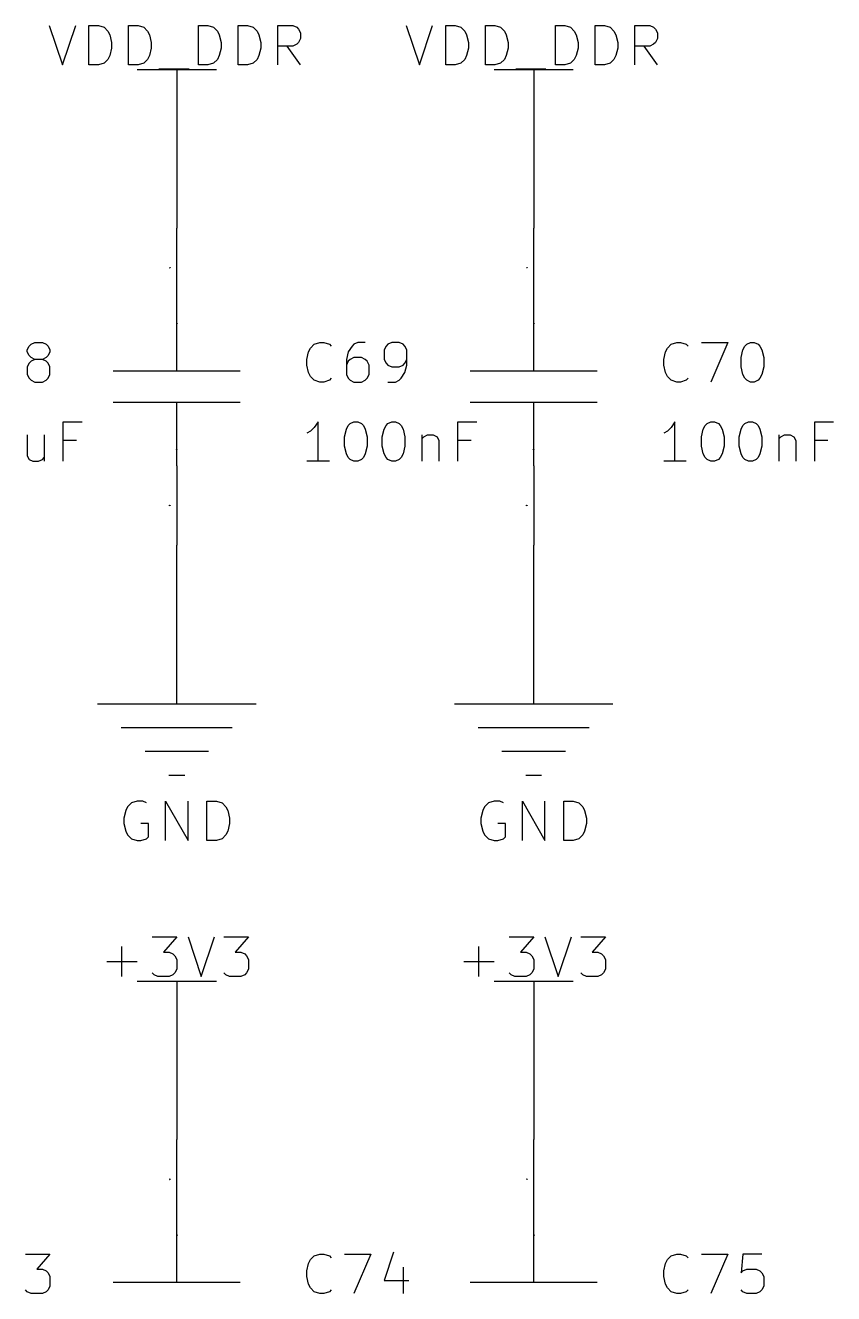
# Model space of a CAD drawing. Header units: millimetres. Extents: x 6 to 290, y -200 to -4.
# Drawn here: x 264.39 to 290.28, y -49.38 to -8.74 of the extents above; entities that cross this region are included whole.
import ezdxf

# ---------------------------------------------------------------- set-up
doc = ezdxf.new("R2010")
doc.units = ezdxf.units.MM
for name, color, linetype in [('GREENSIXTYFIVE', 129, 'CONTINUOUS'), ('LIGHTGREEN', 92, 'CONTINUOUS'), ('LIGHTRED', 12, 'CONTINUOUS'), ('RED', 14, 'CONTINUOUS')]:
    doc.layers.add(name, color=color, linetype=linetype)

msp = doc.modelspace()

# ---------------------------------------------------------------- linework, layer by layer
at = {"layer": 'GREENSIXTYFIVE', "linetype": 'CONTINUOUS'}
for p, q in [((265.1578, -8.7444), (265.5811, -10.0144)), ((265.5811, -10.0144), (266.0045, -8.7444)), ((266.4278, -10.0144), (266.4278, -8.7444)), ((266.4278, -8.7444), (266.7302, -8.7444)), ((266.7302, -8.7444), (266.9116, -8.8049)), ((266.9116, -8.8049), (267.0326, -8.9259)), ((267.0326, -8.9259), (267.0931, -9.0468)), ((267.6978, -10.0144), (267.6978, -8.7444)), ((267.6978, -8.7444), (268.0002, -8.7444)), ((268.0002, -8.7444), (268.1816, -8.8049)), ((268.1816, -8.8049), (268.3026, -8.9259)), ((268.3026, -8.9259), (268.3631, -9.0468)), ((269.9354, -10.0144), (269.9354, -8.7444)), ((269.9354, -8.7444), (270.2378, -8.7444)), ((270.2378, -8.7444), (270.4192, -8.8049)), ((270.4192, -8.8049), (270.5402, -8.9259)), ((270.5402, -8.9259), (270.6007, -9.0468)), ((271.2054, -10.0144), (271.2054, -8.7444)), ((271.2054, -8.7444), (271.5078, -8.7444)), ((271.5078, -8.7444), (271.6892, -8.8049)), ((271.6892, -8.8049), (271.8102, -8.9259)), ((271.8102, -8.9259), (271.8707, -9.0468)), ((272.4754, -10.0144), (272.4754, -8.7444)), ((272.4754, -8.7444), (272.9592, -8.7444)), ((272.9592, -8.7444), (273.0802, -8.8049)), ((273.0802, -8.8049), (273.1407, -8.8654)), ((273.1407, -8.8654), (273.2011, -8.9863)), ((276.5878, -8.7444), (277.0111, -10.0144)), ((277.0111, -10.0144), (277.4345, -8.7444)), ((277.8578, -10.0144), (277.8578, -8.7444)), ((277.8578, -8.7444), (278.1602, -8.7444)), ((278.1602, -8.7444), (278.3416, -8.8049)), ((278.3416, -8.8049), (278.4626, -8.9259)), ((278.4626, -8.9259), (278.5231, -9.0468)), ((279.1278, -10.0144), (279.1278, -8.7444)), ((279.1278, -8.7444), (279.4302, -8.7444)), ((279.4302, -8.7444), (279.6116, -8.8049)), ((279.6116, -8.8049), (279.7326, -8.9259)), ((279.7326, -8.9259), (279.7931, -9.0468)), ((281.3654, -10.0144), (281.3654, -8.7444)), ((281.3654, -8.7444), (281.6678, -8.7444)), ((281.6678, -8.7444), (281.8492, -8.8049)), ((281.8492, -8.8049), (281.9702, -8.9259)), ((281.9702, -8.9259), (282.0307, -9.0468)), ((282.6354, -10.0144), (282.6354, -8.7444)), ((282.6354, -8.7444), (282.9378, -8.7444)), ((282.9378, -8.7444), (283.1192, -8.8049)), ((283.1192, -8.8049), (283.2402, -8.9259)), ((283.2402, -8.9259), (283.3007, -9.0468)), ((283.9054, -10.0144), (283.9054, -8.7444)), ((283.9054, -8.7444), (284.3892, -8.7444)), ((284.3892, -8.7444), (284.5102, -8.8049)), ((284.5102, -8.8049), (284.5707, -8.8654)), ((284.5707, -8.8654), (284.6311, -8.9863)), ((267.0931, -9.0468), (267.1535, -9.2887)), ((267.1535, -9.2887), (267.1535, -9.4701)), ((268.3631, -9.0468), (268.4235, -9.2887)), ((268.4235, -9.2887), (268.4235, -9.4701)), ((270.6007, -9.0468), (270.6611, -9.2887)), ((270.6611, -9.2887), (270.6611, -9.4701)), ((271.8707, -9.0468), (271.9311, -9.2887)), ((271.9311, -9.2887), (271.9311, -9.4701)), ((273.1407, -9.2887), (273.0802, -9.3492)), ((273.2011, -9.1678), (273.1407, -9.2887)), ((273.2011, -8.9863), (273.2011, -9.1678)), ((278.5231, -9.0468), (278.5835, -9.2887)), ((278.5835, -9.2887), (278.5835, -9.4701)), ((279.7931, -9.0468), (279.8535, -9.2887)), ((279.8535, -9.2887), (279.8535, -9.4701)), ((282.0307, -9.0468), (282.0911, -9.2887)), ((282.0911, -9.2887), (282.0911, -9.4701)), ((283.3007, -9.0468), (283.3611, -9.2887)), ((283.3611, -9.2887), (283.3611, -9.4701)), ((284.5707, -9.2887), (284.5102, -9.3492)), ((284.6311, -9.1678), (284.5707, -9.2887)), ((284.6311, -8.9863), (284.6311, -9.1678)), ((267.0931, -9.712), (267.0326, -9.833)), ((267.1535, -9.4701), (267.0931, -9.712)), ((268.3631, -9.712), (268.3026, -9.833)), ((268.4235, -9.4701), (268.3631, -9.712)), ((270.6007, -9.712), (270.5402, -9.833)), ((270.6611, -9.4701), (270.6007, -9.712)), ((271.8707, -9.712), (271.8102, -9.833)), ((271.9311, -9.4701), (271.8707, -9.712)), ((272.9592, -9.4097), (272.4754, -9.4097)), ((273.2011, -10.0144), (272.7778, -9.4097)), ((273.0802, -9.3492), (272.9592, -9.4097)), ((278.5231, -9.712), (278.4626, -9.833)), ((278.5835, -9.4701), (278.5231, -9.712)), ((279.7931, -9.712), (279.7326, -9.833)), ((279.8535, -9.4701), (279.7931, -9.712)), ((282.0307, -9.712), (281.9702, -9.833)), ((282.0911, -9.4701), (282.0307, -9.712)), ((283.3007, -9.712), (283.2402, -9.833)), ((283.3611, -9.4701), (283.3007, -9.712)), ((284.3892, -9.4097), (283.9054, -9.4097)), ((284.6311, -10.0144), (284.2078, -9.4097)), ((284.5102, -9.3492), (284.3892, -9.4097)), ((266.7302, -10.0144), (266.4278, -10.0144)), ((266.9116, -9.954), (266.7302, -10.0144)), ((267.0326, -9.833), (266.9116, -9.954)), ((268.0002, -10.0144), (267.6978, -10.0144)), ((268.1816, -9.954), (268.0002, -10.0144)), ((268.3026, -9.833), (268.1816, -9.954)), ((268.6655, -10.1354), (269.6331, -10.1354)), ((270.2378, -10.0144), (269.9354, -10.0144)), ((270.4192, -9.954), (270.2378, -10.0144)), ((270.5402, -9.833), (270.4192, -9.954)), ((271.5078, -10.0144), (271.2054, -10.0144)), ((271.6892, -9.954), (271.5078, -10.0144)), ((271.8102, -9.833), (271.6892, -9.954)), ((278.1602, -10.0144), (277.8578, -10.0144)), ((278.3416, -9.954), (278.1602, -10.0144)), ((278.4626, -9.833), (278.3416, -9.954)), ((279.4302, -10.0144), (279.1278, -10.0144)), ((279.6116, -9.954), (279.4302, -10.0144)), ((279.7326, -9.833), (279.6116, -9.954)), ((280.0955, -10.1354), (281.0631, -10.1354)), ((281.6678, -10.0144), (281.3654, -10.0144)), ((281.8492, -9.954), (281.6678, -10.0144)), ((281.9702, -9.833), (281.8492, -9.954)), ((282.9378, -10.0144), (282.6354, -10.0144)), ((283.1192, -9.954), (282.9378, -10.0144)), ((283.2402, -9.833), (283.1192, -9.954)), ((269.2518, -18.3001), (269.2264, -18.3001)), ((269.2264, -18.3001), (269.23, -18.3025)), ((269.2518, -18.3001), (269.2264, -18.3001)), ((269.2264, -18.3001), (269.23, -18.3025)), ((269.23, -18.3025), (269.2324, -18.3049)), ((269.23, -18.3025), (269.2324, -18.3049)), ((269.2324, -18.3049), (269.2336, -18.3073)), ((269.2324, -18.3049), (269.2336, -18.3073)), ((269.2518, -18.2928), (269.2518, -18.3073)), ((269.2518, -18.2928), (269.2518, -18.3073)), ((280.6818, -18.3001), (280.6564, -18.3001)), ((280.6564, -18.3001), (280.66, -18.3025)), ((280.6818, -18.3001), (280.6564, -18.3001)), ((280.6564, -18.3001), (280.66, -18.3025)), ((280.66, -18.3025), (280.6624, -18.3049)), ((280.66, -18.3025), (280.6624, -18.3049)), ((280.6624, -18.3049), (280.6636, -18.3073)), ((280.6624, -18.3049), (280.6636, -18.3073)), ((280.6818, -18.2928), (280.6818, -18.3073)), ((280.6818, -18.2928), (280.6818, -18.3073)), ((264.4526, -19.1463), (264.513, -19.0254)), ((264.4526, -19.1463), (264.513, -19.0254)), ((264.513, -19.0254), (264.5735, -18.9649)), ((264.513, -19.0254), (264.5735, -18.9649)), ((264.5735, -18.9649), (264.6945, -18.9044)), ((264.5735, -18.9649), (264.6945, -18.9044)), ((264.6945, -18.9044), (264.9364, -18.9044)), ((264.6945, -18.9044), (264.9364, -18.9044)), ((264.9364, -18.9044), (265.0573, -18.9649)), ((264.9364, -18.9044), (265.0573, -18.9649)), ((265.0573, -18.9649), (265.1178, -19.0254)), ((265.0573, -18.9649), (265.1178, -19.0254)), ((265.1178, -19.0254), (265.1783, -19.1463)), ((265.1178, -19.0254), (265.1783, -19.1463)), ((273.4635, -19.2068), (273.524, -19.0859)), ((273.4635, -19.2068), (273.524, -19.0859)), ((273.524, -19.0859), (273.645, -18.9649)), ((273.524, -19.0859), (273.645, -18.9649)), ((273.645, -18.9649), (273.8264, -18.9044)), ((273.645, -18.9649), (273.8264, -18.9044)), ((273.8264, -18.9044), (273.9473, -18.9044)), ((273.8264, -18.9044), (273.9473, -18.9044)), ((273.9473, -18.9044), (274.1288, -18.9649)), ((273.9473, -18.9044), (274.1288, -18.9649)), ((274.1288, -18.9649), (274.1892, -19.0254)), ((274.1288, -18.9649), (274.1892, -19.0254)), ((274.8545, -19.0254), (274.7335, -19.2068)), ((274.8545, -19.0254), (274.7335, -19.2068)), ((274.915, -18.9649), (274.8545, -19.0254)), ((274.915, -18.9649), (274.8545, -19.0254)), ((275.0359, -18.9044), (274.915, -18.9649)), ((275.0359, -18.9044), (274.915, -18.9649)), ((275.2778, -18.9044), (275.0359, -18.9044)), ((275.2778, -18.9044), (275.0359, -18.9044)), ((275.943, -19.0254), (275.8826, -19.1463)), ((275.943, -19.0254), (275.8826, -19.1463)), ((276.0035, -18.9649), (275.943, -19.0254)), ((276.0035, -18.9649), (275.943, -19.0254)), ((276.1245, -18.9044), (276.0035, -18.9649)), ((276.1245, -18.9044), (276.0035, -18.9649)), ((276.3664, -18.9044), (276.1245, -18.9044)), ((276.3664, -18.9044), (276.1245, -18.9044)), ((276.4873, -18.9649), (276.3664, -18.9044)), ((276.4873, -18.9649), (276.3664, -18.9044)), ((276.5478, -19.0254), (276.4873, -18.9649)), ((276.5478, -19.0254), (276.4873, -18.9649)), ((276.6083, -19.1463), (276.5478, -19.0254)), ((276.6083, -19.1463), (276.5478, -19.0254)), ((284.8935, -19.2068), (284.954, -19.0859)), ((284.8935, -19.2068), (284.954, -19.0859)), ((284.954, -19.0859), (285.075, -18.9649)), ((284.954, -19.0859), (285.075, -18.9649)), ((285.075, -18.9649), (285.2564, -18.9044)), ((285.075, -18.9649), (285.2564, -18.9044)), ((285.2564, -18.9044), (285.3773, -18.9044)), ((285.2564, -18.9044), (285.3773, -18.9044)), ((285.3773, -18.9044), (285.5588, -18.9649)), ((285.3773, -18.9044), (285.5588, -18.9649)), ((285.5588, -18.9649), (285.6192, -19.0254)), ((285.5588, -18.9649), (285.6192, -19.0254)), ((286.0426, -18.9044), (286.8892, -18.9044)), ((286.0426, -18.9044), (286.8892, -18.9044)), ((286.8892, -18.9044), (286.345, -20.1744)), ((286.8892, -18.9044), (286.345, -20.1744)), ((287.373, -19.1463), (287.4335, -19.0254)), ((287.373, -19.1463), (287.4335, -19.0254)), ((287.4335, -19.0254), (287.494, -18.9649)), ((287.4335, -19.0254), (287.494, -18.9649)), ((287.494, -18.9649), (287.6149, -18.9044)), ((287.494, -18.9649), (287.6149, -18.9044)), ((287.6149, -18.9044), (287.7359, -18.9044)), ((287.6149, -18.9044), (287.7359, -18.9044)), ((287.7359, -18.9044), (287.8568, -18.9649)), ((287.7359, -18.9044), (287.8568, -18.9649)), ((287.8568, -18.9649), (287.9173, -19.0254)), ((287.8568, -18.9649), (287.9173, -19.0254)), ((287.9173, -19.0254), (287.9778, -19.1463)), ((287.9173, -19.0254), (287.9778, -19.1463)), ((264.4526, -19.2068), (264.4526, -19.1463)), ((264.4526, -19.2068), (264.4526, -19.1463)), ((264.513, -19.3278), (264.4526, -19.2068)), ((264.513, -19.3278), (264.4526, -19.2068)), ((264.5735, -19.3882), (264.513, -19.3278)), ((264.5735, -19.3882), (264.513, -19.3278)), ((264.6945, -19.4487), (264.5735, -19.3882)), ((264.6945, -19.4487), (264.5735, -19.3882)), ((264.6945, -19.4487), (264.5735, -19.5092)), ((264.6945, -19.4487), (264.5735, -19.5092)), ((264.9364, -19.4487), (264.6945, -19.4487)), ((264.9364, -19.4487), (264.6945, -19.4487)), ((265.0573, -19.3882), (264.9364, -19.4487)), ((265.0573, -19.3882), (264.9364, -19.4487)), ((265.0573, -19.5092), (264.9364, -19.4487)), ((265.0573, -19.5092), (264.9364, -19.4487)), ((265.1178, -19.3278), (265.0573, -19.3882)), ((265.1178, -19.3278), (265.0573, -19.3882)), ((265.1783, -19.2068), (265.1178, -19.3278)), ((265.1783, -19.2068), (265.1178, -19.3278)), ((265.1783, -19.1463), (265.1783, -19.2068)), ((265.1783, -19.1463), (265.1783, -19.2068)), ((273.4031, -19.4487), (273.4635, -19.2068)), ((273.4031, -19.4487), (273.4635, -19.2068)), ((273.4031, -19.6301), (273.4031, -19.4487)), ((273.4031, -19.6301), (273.4031, -19.4487)), ((274.7335, -19.2068), (274.6731, -19.4487)), ((274.7335, -19.2068), (274.6731, -19.4487)), ((274.6731, -19.4487), (274.6731, -19.9325)), ((274.6731, -19.4487), (274.6731, -19.9325)), ((274.794, -19.4487), (274.7335, -19.5092)), ((274.794, -19.4487), (274.7335, -19.5092)), ((274.915, -19.3882), (274.794, -19.4487)), ((274.915, -19.3882), (274.794, -19.4487)), ((275.1569, -19.3882), (274.915, -19.3882)), ((275.1569, -19.3882), (274.915, -19.3882)), ((275.2778, -19.4487), (275.1569, -19.3882)), ((275.2778, -19.4487), (275.1569, -19.3882)), ((275.3383, -19.5092), (275.2778, -19.4487)), ((275.3383, -19.5092), (275.2778, -19.4487)), ((275.8826, -19.1463), (275.8826, -19.4487)), ((275.8826, -19.1463), (275.8826, -19.4487)), ((275.8826, -19.4487), (275.943, -19.5697)), ((275.8826, -19.4487), (275.943, -19.5697)), ((276.5478, -19.5697), (276.6083, -19.4487)), ((276.5478, -19.5697), (276.6083, -19.4487)), ((276.6083, -19.6301), (276.6083, -19.1463)), ((276.6083, -19.6301), (276.6083, -19.1463)), ((284.8331, -19.4487), (284.8935, -19.2068)), ((284.8331, -19.4487), (284.8935, -19.2068)), ((284.8331, -19.6301), (284.8331, -19.4487)), ((284.8331, -19.6301), (284.8331, -19.4487)), ((287.3126, -19.3882), (287.373, -19.1463)), ((287.3126, -19.3882), (287.373, -19.1463)), ((287.3126, -19.6906), (287.3126, -19.3882)), ((287.3126, -19.6906), (287.3126, -19.3882)), ((287.9778, -19.1463), (288.0383, -19.3882)), ((287.9778, -19.1463), (288.0383, -19.3882)), ((288.0383, -19.3882), (288.0383, -19.6906)), ((288.0383, -19.3882), (288.0383, -19.6906)), ((264.513, -19.5697), (264.4526, -19.6906)), ((264.513, -19.5697), (264.4526, -19.6906)), ((264.4526, -19.6906), (264.4526, -19.9325)), ((264.4526, -19.6906), (264.4526, -19.9325)), ((264.5735, -19.5092), (264.513, -19.5697)), ((264.5735, -19.5092), (264.513, -19.5697)), ((265.1178, -19.5697), (265.0573, -19.5092)), ((265.1178, -19.5697), (265.0573, -19.5092)), ((265.1783, -19.6906), (265.1178, -19.5697)), ((265.1783, -19.6906), (265.1178, -19.5697)), ((265.1783, -19.9325), (265.1783, -19.6906)), ((265.1783, -19.9325), (265.1783, -19.6906)), ((273.4635, -19.872), (273.4031, -19.6301)), ((273.4635, -19.872), (273.4031, -19.6301)), ((273.524, -19.993), (273.4635, -19.872)), ((273.524, -19.993), (273.4635, -19.872)), ((274.7335, -19.5092), (274.6731, -19.6301)), ((274.7335, -19.5092), (274.6731, -19.6301)), ((275.3988, -19.6301), (275.3383, -19.5092)), ((275.3988, -19.6301), (275.3383, -19.5092)), ((275.3988, -19.9325), (275.3988, -19.6301)), ((275.3988, -19.9325), (275.3988, -19.6301)), ((275.943, -19.5697), (276.0035, -19.6301)), ((275.943, -19.5697), (276.0035, -19.6301)), ((276.0035, -19.6301), (276.1245, -19.6906)), ((276.0035, -19.6301), (276.1245, -19.6906)), ((276.1245, -19.6906), (276.3664, -19.6906)), ((276.1245, -19.6906), (276.3664, -19.6906)), ((276.3664, -19.6906), (276.4873, -19.6301)), ((276.3664, -19.6906), (276.4873, -19.6301)), ((276.4268, -20.0535), (276.5478, -19.872)), ((276.4268, -20.0535), (276.5478, -19.872)), ((276.4873, -19.6301), (276.5478, -19.5697)), ((276.4873, -19.6301), (276.5478, -19.5697)), ((276.5478, -19.872), (276.6083, -19.6301)), ((276.5478, -19.872), (276.6083, -19.6301)), ((284.8935, -19.872), (284.8331, -19.6301)), ((284.8935, -19.872), (284.8331, -19.6301)), ((284.954, -19.993), (284.8935, -19.872)), ((284.954, -19.993), (284.8935, -19.872)), ((287.373, -19.9325), (287.3126, -19.6906)), ((287.373, -19.9325), (287.3126, -19.6906)), ((288.0383, -19.6906), (287.9778, -19.9325)), ((288.0383, -19.6906), (287.9778, -19.9325)), ((264.4526, -19.9325), (264.513, -20.0535)), ((264.4526, -19.9325), (264.513, -20.0535)), ((264.513, -20.0535), (264.5735, -20.114)), ((264.513, -20.0535), (264.5735, -20.114)), ((264.5735, -20.114), (264.6945, -20.1744)), ((264.5735, -20.114), (264.6945, -20.1744)), ((264.6945, -20.1744), (264.9364, -20.1744)), ((264.6945, -20.1744), (264.9364, -20.1744)), ((264.9364, -20.1744), (265.0573, -20.114)), ((264.9364, -20.1744), (265.0573, -20.114)), ((265.0573, -20.114), (265.1178, -20.0535)), ((265.0573, -20.114), (265.1178, -20.0535)), ((265.1178, -20.0535), (265.1783, -19.9325)), ((265.1178, -20.0535), (265.1783, -19.9325)), ((273.645, -20.114), (273.524, -19.993)), ((273.645, -20.114), (273.524, -19.993)), ((273.8264, -20.1744), (273.645, -20.114)), ((273.8264, -20.1744), (273.645, -20.114)), ((273.9473, -20.1744), (273.8264, -20.1744)), ((273.9473, -20.1744), (273.8264, -20.1744)), ((274.1288, -20.114), (273.9473, -20.1744)), ((274.1288, -20.114), (273.9473, -20.1744)), ((274.1892, -20.0535), (274.1288, -20.114)), ((274.1892, -20.0535), (274.1288, -20.114)), ((274.6731, -19.9325), (274.7335, -20.0535)), ((274.6731, -19.9325), (274.7335, -20.0535)), ((274.7335, -20.0535), (274.794, -20.114)), ((274.7335, -20.0535), (274.794, -20.114)), ((274.794, -20.114), (274.915, -20.1744)), ((274.794, -20.114), (274.915, -20.1744)), ((274.915, -20.1744), (275.1569, -20.1744)), ((274.915, -20.1744), (275.1569, -20.1744)), ((275.1569, -20.1744), (275.2778, -20.114)), ((275.1569, -20.1744), (275.2778, -20.114)), ((275.2778, -20.114), (275.3383, -20.0535)), ((275.2778, -20.114), (275.3383, -20.0535)), ((275.3383, -20.0535), (275.3988, -19.9325)), ((275.3383, -20.0535), (275.3988, -19.9325)), ((276.0035, -20.1744), (276.2454, -20.1744)), ((276.0035, -20.1744), (276.2454, -20.1744)), ((276.2454, -20.1744), (276.3664, -20.114)), ((276.2454, -20.1744), (276.3664, -20.114)), ((276.3664, -20.114), (276.4268, -20.0535)), ((276.3664, -20.114), (276.4268, -20.0535)), ((285.075, -20.114), (284.954, -19.993)), ((285.075, -20.114), (284.954, -19.993)), ((285.2564, -20.1744), (285.075, -20.114)), ((285.2564, -20.1744), (285.075, -20.114)), ((285.3773, -20.1744), (285.2564, -20.1744)), ((285.3773, -20.1744), (285.2564, -20.1744)), ((285.5588, -20.114), (285.3773, -20.1744)), ((285.5588, -20.114), (285.3773, -20.1744)), ((285.6192, -20.0535), (285.5588, -20.114)), ((285.6192, -20.0535), (285.5588, -20.114)), ((287.4335, -20.0535), (287.373, -19.9325)), ((287.4335, -20.0535), (287.373, -19.9325)), ((287.494, -20.114), (287.4335, -20.0535)), ((287.494, -20.114), (287.4335, -20.0535)), ((287.6149, -20.1744), (287.494, -20.114)), ((287.6149, -20.1744), (287.494, -20.114)), ((287.7359, -20.1744), (287.6149, -20.1744)), ((287.7359, -20.1744), (287.6149, -20.1744)), ((287.8568, -20.114), (287.7359, -20.1744)), ((287.8568, -20.114), (287.7359, -20.1744)), ((287.9173, -20.0535), (287.8568, -20.114)), ((287.9173, -20.0535), (287.8568, -20.114)), ((287.9778, -19.9325), (287.9173, -20.0535)), ((287.9778, -19.9325), (287.9173, -20.0535)), ((265.6015, -22.7144), (265.6015, -21.4444)), ((265.6015, -21.4444), (266.2063, -21.4444)), ((265.6015, -22.7144), (265.6015, -21.4444)), ((265.6015, -21.4444), (266.2063, -21.4444)), ((273.7659, -21.4444), (273.645, -21.6259)), ((273.7659, -21.4444), (273.645, -21.6259)), ((273.7659, -22.7144), (273.7659, -21.4444)), ((273.7659, -22.7144), (273.7659, -21.4444)), ((274.7335, -21.5654), (274.794, -21.5049)), ((274.7335, -21.5654), (274.794, -21.5049)), ((274.794, -21.5049), (274.9149, -21.4444)), ((274.794, -21.5049), (274.9149, -21.4444)), ((274.9149, -21.4444), (275.0359, -21.4444)), ((274.9149, -21.4444), (275.0359, -21.4444)), ((275.0359, -21.4444), (275.1568, -21.5049)), ((275.0359, -21.4444), (275.1568, -21.5049)), ((275.1568, -21.5049), (275.2173, -21.5654)), ((275.1568, -21.5049), (275.2173, -21.5654)), ((275.943, -21.5654), (276.0035, -21.5049)), ((275.943, -21.5654), (276.0035, -21.5049)), ((276.0035, -21.5049), (276.1244, -21.4444)), ((276.0035, -21.5049), (276.1244, -21.4444)), ((276.1244, -21.4444), (276.2454, -21.4444)), ((276.1244, -21.4444), (276.2454, -21.4444)), ((276.2454, -21.4444), (276.3663, -21.5049)), ((276.2454, -21.4444), (276.3663, -21.5049)), ((276.3663, -21.5049), (276.4268, -21.5654)), ((276.3663, -21.5049), (276.4268, -21.5654)), ((278.241, -22.7144), (278.241, -21.4444)), ((278.241, -21.4444), (278.8458, -21.4444)), ((278.241, -22.7144), (278.241, -21.4444)), ((278.241, -21.4444), (278.8458, -21.4444)), ((285.1959, -21.4444), (285.075, -21.6259)), ((285.1959, -21.4444), (285.075, -21.6259)), ((285.1959, -22.7144), (285.1959, -21.4444)), ((285.1959, -22.7144), (285.1959, -21.4444)), ((286.1635, -21.5654), (286.224, -21.5049)), ((286.1635, -21.5654), (286.224, -21.5049)), ((286.224, -21.5049), (286.3449, -21.4444)), ((286.224, -21.5049), (286.3449, -21.4444)), ((286.3449, -21.4444), (286.4659, -21.4444)), ((286.3449, -21.4444), (286.4659, -21.4444)), ((286.4659, -21.4444), (286.5868, -21.5049)), ((286.4659, -21.4444), (286.5868, -21.5049)), ((286.5868, -21.5049), (286.6473, -21.5654)), ((286.5868, -21.5049), (286.6473, -21.5654)), ((287.373, -21.5654), (287.4335, -21.5049)), ((287.373, -21.5654), (287.4335, -21.5049)), ((287.4335, -21.5049), (287.5544, -21.4444)), ((287.4335, -21.5049), (287.5544, -21.4444)), ((287.5544, -21.4444), (287.6754, -21.4444)), ((287.5544, -21.4444), (287.6754, -21.4444)), ((287.6754, -21.4444), (287.7963, -21.5049)), ((287.6754, -21.4444), (287.7963, -21.5049)), ((287.7963, -21.5049), (287.8568, -21.5654)), ((287.7963, -21.5049), (287.8568, -21.5654)), ((289.671, -22.7144), (289.671, -21.4444)), ((289.671, -21.4444), (290.2758, -21.4444)), ((289.671, -22.7144), (289.671, -21.4444)), ((289.671, -21.4444), (290.2758, -21.4444)), ((264.4525, -21.8678), (264.4525, -22.533)), ((264.4525, -21.8678), (264.4525, -22.533)), ((264.9968, -21.8678), (264.9968, -22.7144)), ((264.9968, -21.8678), (264.9968, -22.7144)), ((273.524, -21.7468), (273.4031, -21.8073)), ((273.524, -21.7468), (273.4031, -21.8073)), ((273.645, -21.6259), (273.524, -21.7468)), ((273.645, -21.6259), (273.524, -21.7468)), ((274.6126, -21.9282), (274.673, -21.6863)), ((274.6126, -21.9282), (274.673, -21.6863)), ((274.6126, -22.2306), (274.6126, -21.9282)), ((274.6126, -22.2306), (274.6126, -21.9282)), ((274.673, -21.6863), (274.7335, -21.5654)), ((274.673, -21.6863), (274.7335, -21.5654)), ((275.2173, -21.5654), (275.2778, -21.6863)), ((275.2173, -21.5654), (275.2778, -21.6863)), ((275.2778, -21.6863), (275.3383, -21.9282)), ((275.2778, -21.6863), (275.3383, -21.9282)), ((275.3383, -21.9282), (275.3383, -22.2306)), ((275.3383, -21.9282), (275.3383, -22.2306)), ((275.8221, -21.9282), (275.8825, -21.6863)), ((275.8221, -21.9282), (275.8825, -21.6863)), ((275.8221, -22.2306), (275.8221, -21.9282)), ((275.8221, -22.2306), (275.8221, -21.9282)), ((275.8825, -21.6863), (275.943, -21.5654)), ((275.8825, -21.6863), (275.943, -21.5654)), ((276.4268, -21.5654), (276.4873, -21.6863)), ((276.4268, -21.5654), (276.4873, -21.6863)), ((276.4873, -21.6863), (276.5478, -21.9282)), ((276.4873, -21.6863), (276.5478, -21.9282)), ((276.5478, -21.9282), (276.5478, -22.2306)), ((276.5478, -21.9282), (276.5478, -22.2306)), ((277.092, -21.8678), (277.092, -22.7144)), ((277.092, -21.8678), (277.092, -22.7144)), ((277.092, -21.9887), (277.1525, -21.9282)), ((277.092, -21.9887), (277.1525, -21.9282)), ((277.1525, -21.9282), (277.2735, -21.8678)), ((277.1525, -21.9282), (277.2735, -21.8678)), ((277.2735, -21.8678), (277.4549, -21.8678)), ((277.2735, -21.8678), (277.4549, -21.8678)), ((277.4549, -21.8678), (277.5758, -21.9282)), ((277.4549, -21.8678), (277.5758, -21.9282)), ((277.5758, -21.9282), (277.6363, -22.0492)), ((277.5758, -21.9282), (277.6363, -22.0492)), ((284.954, -21.7468), (284.8331, -21.8073)), ((284.954, -21.7468), (284.8331, -21.8073)), ((285.075, -21.6259), (284.954, -21.7468)), ((285.075, -21.6259), (284.954, -21.7468)), ((286.0426, -21.9282), (286.103, -21.6863)), ((286.0426, -21.9282), (286.103, -21.6863)), ((286.0426, -22.2306), (286.0426, -21.9282)), ((286.0426, -22.2306), (286.0426, -21.9282)), ((286.103, -21.6863), (286.1635, -21.5654)), ((286.103, -21.6863), (286.1635, -21.5654)), ((286.6473, -21.5654), (286.7078, -21.6863)), ((286.6473, -21.5654), (286.7078, -21.6863)), ((286.7078, -21.6863), (286.7683, -21.9282)), ((286.7078, -21.6863), (286.7683, -21.9282)), ((286.7683, -21.9282), (286.7683, -22.2306)), ((286.7683, -21.9282), (286.7683, -22.2306)), ((287.2521, -21.9282), (287.3125, -21.6863)), ((287.2521, -21.9282), (287.3125, -21.6863)), ((287.2521, -22.2306), (287.2521, -21.9282)), ((287.2521, -22.2306), (287.2521, -21.9282)), ((287.3125, -21.6863), (287.373, -21.5654)), ((287.3125, -21.6863), (287.373, -21.5654)), ((287.8568, -21.5654), (287.9173, -21.6863)), ((287.8568, -21.5654), (287.9173, -21.6863)), ((287.9173, -21.6863), (287.9778, -21.9282)), ((287.9173, -21.6863), (287.9778, -21.9282)), ((287.9778, -21.9282), (287.9778, -22.2306)), ((287.9778, -21.9282), (287.9778, -22.2306)), ((288.522, -21.8678), (288.522, -22.7144)), ((288.522, -21.8678), (288.522, -22.7144)), ((288.522, -21.9887), (288.5825, -21.9282)), ((288.522, -21.9887), (288.5825, -21.9282)), ((288.5825, -21.9282), (288.7035, -21.8678)), ((288.5825, -21.9282), (288.7035, -21.8678)), ((288.7035, -21.8678), (288.8849, -21.8678)), ((288.7035, -21.8678), (288.8849, -21.8678)), ((288.8849, -21.8678), (289.0058, -21.9282)), ((288.8849, -21.8678), (289.0058, -21.9282)), ((289.0058, -21.9282), (289.0663, -22.0492)), ((289.0058, -21.9282), (289.0663, -22.0492)), ((266.0249, -22.0492), (265.6015, -22.0492)), ((266.0249, -22.0492), (265.6015, -22.0492)), ((269.2264, -22.3374), (269.2276, -22.335)), ((269.2264, -22.3374), (269.2276, -22.335)), ((269.2264, -22.3435), (269.2264, -22.3374)), ((269.2264, -22.3435), (269.2264, -22.3374)), ((269.2276, -22.3459), (269.2264, -22.3435)), ((269.2276, -22.3459), (269.2264, -22.3435)), ((269.2276, -22.335), (269.2288, -22.3338)), ((269.2276, -22.335), (269.2288, -22.3338)), ((269.2288, -22.3471), (269.2276, -22.3459)), ((269.2288, -22.3471), (269.2276, -22.3459)), ((269.2288, -22.3338), (269.2312, -22.3326)), ((269.2288, -22.3338), (269.2312, -22.3326)), ((269.2312, -22.3326), (269.2336, -22.3326)), ((269.2312, -22.3326), (269.2336, -22.3326)), ((269.2336, -22.3326), (269.2372, -22.3338)), ((269.2336, -22.3326), (269.2372, -22.3338)), ((269.2372, -22.3338), (269.2518, -22.3483)), ((269.2372, -22.3338), (269.2518, -22.3483)), ((269.2518, -22.3483), (269.2518, -22.3326)), ((269.2518, -22.3483), (269.2518, -22.3326)), ((274.673, -22.4725), (274.6126, -22.2306)), ((274.673, -22.4725), (274.6126, -22.2306)), ((275.3383, -22.2306), (275.2778, -22.4725)), ((275.3383, -22.2306), (275.2778, -22.4725)), ((275.8825, -22.4725), (275.8221, -22.2306)), ((275.8825, -22.4725), (275.8221, -22.2306)), ((276.5478, -22.2306), (276.4873, -22.4725)), ((276.5478, -22.2306), (276.4873, -22.4725)), ((277.6363, -22.0492), (277.6363, -22.7144)), ((277.6363, -22.0492), (277.6363, -22.7144)), ((278.6644, -22.0492), (278.241, -22.0492)), ((278.6644, -22.0492), (278.241, -22.0492)), ((280.6564, -22.3374), (280.6576, -22.335)), ((280.6564, -22.3374), (280.6576, -22.335)), ((280.6564, -22.3435), (280.6564, -22.3374)), ((280.6564, -22.3435), (280.6564, -22.3374)), ((280.6576, -22.3459), (280.6564, -22.3435)), ((280.6576, -22.3459), (280.6564, -22.3435)), ((280.6576, -22.335), (280.6588, -22.3338)), ((280.6576, -22.335), (280.6588, -22.3338)), ((280.6588, -22.3471), (280.6576, -22.3459)), ((280.6588, -22.3471), (280.6576, -22.3459)), ((280.6588, -22.3338), (280.6612, -22.3326)), ((280.6588, -22.3338), (280.6612, -22.3326)), ((280.6612, -22.3326), (280.6636, -22.3326)), ((280.6612, -22.3326), (280.6636, -22.3326)), ((280.6636, -22.3326), (280.6672, -22.3338)), ((280.6636, -22.3326), (280.6672, -22.3338)), ((280.6672, -22.3338), (280.6818, -22.3483)), ((280.6672, -22.3338), (280.6818, -22.3483)), ((280.6818, -22.3483), (280.6818, -22.3326)), ((280.6818, -22.3483), (280.6818, -22.3326)), ((286.103, -22.4725), (286.0426, -22.2306)), ((286.103, -22.4725), (286.0426, -22.2306)), ((286.7683, -22.2306), (286.7078, -22.4725)), ((286.7683, -22.2306), (286.7078, -22.4725)), ((287.3125, -22.4725), (287.2521, -22.2306)), ((287.3125, -22.4725), (287.2521, -22.2306)), ((287.9778, -22.2306), (287.9173, -22.4725)), ((287.9778, -22.2306), (287.9173, -22.4725)), ((289.0663, -22.0492), (289.0663, -22.7144)), ((289.0663, -22.0492), (289.0663, -22.7144)), ((290.0944, -22.0492), (289.671, -22.0492)), ((290.0944, -22.0492), (289.671, -22.0492)), ((264.4525, -22.533), (264.513, -22.654)), ((264.4525, -22.533), (264.513, -22.654)), ((264.513, -22.654), (264.634, -22.7144)), ((264.513, -22.654), (264.634, -22.7144)), ((264.634, -22.7144), (264.8154, -22.7144)), ((264.634, -22.7144), (264.8154, -22.7144)), ((264.8154, -22.7144), (264.9363, -22.654)), ((264.8154, -22.7144), (264.9363, -22.654)), ((264.9363, -22.654), (264.9968, -22.5935)), ((264.9363, -22.654), (264.9968, -22.5935)), ((274.1288, -22.7144), (273.4031, -22.7144)), ((274.1288, -22.7144), (273.4031, -22.7144)), ((274.7335, -22.5935), (274.673, -22.4725)), ((274.7335, -22.5935), (274.673, -22.4725)), ((274.794, -22.654), (274.7335, -22.5935)), ((274.794, -22.654), (274.7335, -22.5935)), ((274.9149, -22.7144), (274.794, -22.654)), ((274.9149, -22.7144), (274.794, -22.654)), ((275.0359, -22.7144), (274.9149, -22.7144)), ((275.0359, -22.7144), (274.9149, -22.7144)), ((275.1568, -22.654), (275.0359, -22.7144)), ((275.1568, -22.654), (275.0359, -22.7144)), ((275.2173, -22.5935), (275.1568, -22.654)), ((275.2173, -22.5935), (275.1568, -22.654)), ((275.2778, -22.4725), (275.2173, -22.5935)), ((275.2778, -22.4725), (275.2173, -22.5935)), ((275.943, -22.5935), (275.8825, -22.4725)), ((275.943, -22.5935), (275.8825, -22.4725)), ((276.0035, -22.654), (275.943, -22.5935)), ((276.0035, -22.654), (275.943, -22.5935)), ((276.1244, -22.7144), (276.0035, -22.654)), ((276.1244, -22.7144), (276.0035, -22.654)), ((276.2454, -22.7144), (276.1244, -22.7144)), ((276.2454, -22.7144), (276.1244, -22.7144)), ((276.3663, -22.654), (276.2454, -22.7144)), ((276.3663, -22.654), (276.2454, -22.7144)), ((276.4268, -22.5935), (276.3663, -22.654)), ((276.4268, -22.5935), (276.3663, -22.654)), ((276.4873, -22.4725), (276.4268, -22.5935)), ((276.4873, -22.4725), (276.4268, -22.5935)), ((285.5588, -22.7144), (284.8331, -22.7144)), ((285.5588, -22.7144), (284.8331, -22.7144)), ((286.1635, -22.5935), (286.103, -22.4725)), ((286.1635, -22.5935), (286.103, -22.4725)), ((286.224, -22.654), (286.1635, -22.5935)), ((286.224, -22.654), (286.1635, -22.5935)), ((286.3449, -22.7144), (286.224, -22.654)), ((286.3449, -22.7144), (286.224, -22.654)), ((286.4659, -22.7144), (286.3449, -22.7144)), ((286.4659, -22.7144), (286.3449, -22.7144)), ((286.5868, -22.654), (286.4659, -22.7144)), ((286.5868, -22.654), (286.4659, -22.7144)), ((286.6473, -22.5935), (286.5868, -22.654)), ((286.6473, -22.5935), (286.5868, -22.654)), ((286.7078, -22.4725), (286.6473, -22.5935)), ((286.7078, -22.4725), (286.6473, -22.5935)), ((287.373, -22.5935), (287.3125, -22.4725)), ((287.373, -22.5935), (287.3125, -22.4725)), ((287.4335, -22.654), (287.373, -22.5935)), ((287.4335, -22.654), (287.373, -22.5935)), ((287.5544, -22.7144), (287.4335, -22.654)), ((287.5544, -22.7144), (287.4335, -22.654)), ((287.6754, -22.7144), (287.5544, -22.7144)), ((287.6754, -22.7144), (287.5544, -22.7144)), ((287.7963, -22.654), (287.6754, -22.7144)), ((287.7963, -22.654), (287.6754, -22.7144)), ((287.8568, -22.5935), (287.7963, -22.654)), ((287.8568, -22.5935), (287.7963, -22.654)), ((287.9173, -22.4725), (287.8568, -22.5935)), ((287.9173, -22.4725), (287.8568, -22.5935)), ((267.7886, -33.6597), (267.6676, -33.7807)), ((267.97, -33.5992), (267.7886, -33.6597)), ((268.1514, -33.5992), (267.97, -33.5992)), ((268.2724, -33.6597), (268.1514, -33.5992)), ((268.8771, -34.8692), (268.8771, -33.5992)), ((268.8771, -33.5992), (269.6028, -34.8692)), ((269.6028, -34.8692), (269.6028, -33.5992)), ((270.2076, -34.8692), (270.2076, -33.5992)), ((270.2076, -33.5992), (270.51, -33.5992)), ((270.51, -33.5992), (270.6914, -33.6597)), ((270.6914, -33.6597), (270.8124, -33.7807)), ((279.2186, -33.6597), (279.0976, -33.7807)), ((279.4, -33.5992), (279.2186, -33.6597)), ((279.5814, -33.5992), (279.4, -33.5992)), ((279.7024, -33.6597), (279.5814, -33.5992)), ((280.3071, -34.8692), (280.3071, -33.5992)), ((280.3071, -33.5992), (281.0328, -34.8692)), ((281.0328, -34.8692), (281.0328, -33.5992)), ((281.6376, -34.8692), (281.6376, -33.5992)), ((281.6376, -33.5992), (281.94, -33.5992)), ((281.94, -33.5992), (282.1214, -33.6597)), ((282.1214, -33.6597), (282.2424, -33.7807)), ((267.6071, -33.9016), (267.5467, -34.1435)), ((267.6676, -33.7807), (267.6071, -33.9016)), ((270.8124, -33.7807), (270.8729, -33.9016)), ((270.8729, -33.9016), (270.9333, -34.1435)), ((279.0371, -33.9016), (278.9767, -34.1435)), ((279.0976, -33.7807), (279.0371, -33.9016)), ((282.2424, -33.7807), (282.3029, -33.9016)), ((282.3029, -33.9016), (282.3633, -34.1435)), ((267.5467, -34.1435), (267.5467, -34.3249)), ((267.5467, -34.3249), (267.6071, -34.5668)), ((268.3328, -34.3249), (268.0909, -34.3249)), ((268.3328, -34.7483), (268.3328, -34.3249)), ((270.9333, -34.3249), (270.8729, -34.5668)), ((270.9333, -34.1435), (270.9333, -34.3249)), ((278.9767, -34.1435), (278.9767, -34.3249)), ((278.9767, -34.3249), (279.0371, -34.5668)), ((279.7628, -34.3249), (279.5209, -34.3249)), ((279.7628, -34.7483), (279.7628, -34.3249)), ((282.3633, -34.3249), (282.3029, -34.5668)), ((282.3633, -34.1435), (282.3633, -34.3249)), ((267.6071, -34.5668), (267.6676, -34.6878)), ((267.6676, -34.6878), (267.7886, -34.8088)), ((267.7886, -34.8088), (267.97, -34.8692)), ((267.97, -34.8692), (268.0909, -34.8692)), ((268.0909, -34.8692), (268.2724, -34.8088)), ((268.2724, -34.8088), (268.3328, -34.7483)), ((270.51, -34.8692), (270.2076, -34.8692)), ((270.6914, -34.8088), (270.51, -34.8692)), ((270.8124, -34.6878), (270.6914, -34.8088)), ((270.8729, -34.5668), (270.8124, -34.6878)), ((279.0371, -34.5668), (279.0976, -34.6878)), ((279.0976, -34.6878), (279.2186, -34.8088)), ((279.2186, -34.8088), (279.4, -34.8692)), ((279.4, -34.8692), (279.5209, -34.8692)), ((279.5209, -34.8692), (279.7024, -34.8088)), ((279.7024, -34.8088), (279.7628, -34.7483)), ((281.94, -34.8692), (281.6376, -34.8692)), ((282.1214, -34.8088), (281.94, -34.8692)), ((282.2424, -34.6878), (282.1214, -34.8088)), ((282.3029, -34.5668), (282.2424, -34.6878)), ((268.4538, -37.9544), (269.24, -37.9544)), ((269.24, -37.9544), (268.8166, -38.4382)), ((269.6028, -37.9544), (270.0261, -39.2244)), ((270.0261, -39.2244), (270.4495, -37.9544)), ((270.7519, -37.9544), (271.5381, -37.9544)), ((271.5381, -37.9544), (271.1147, -38.4382)), ((279.8838, -37.9544), (280.67, -37.9544)), ((280.67, -37.9544), (280.2466, -38.4382)), ((281.0328, -37.9544), (281.4561, -39.2244)), ((281.4561, -39.2244), (281.8795, -37.9544)), ((282.1819, -37.9544), (282.9681, -37.9544)), ((282.9681, -37.9544), (282.5447, -38.4382)), ((267.4861, -39.2244), (267.4861, -38.2568)), ((268.8166, -38.4382), (268.9981, -38.4382)), ((268.9981, -38.4382), (269.119, -38.4987)), ((269.119, -38.4987), (269.1795, -38.5592)), ((269.1795, -38.5592), (269.24, -38.6801)), ((271.1147, -38.4382), (271.2962, -38.4382)), ((271.2962, -38.4382), (271.4171, -38.4987)), ((271.4171, -38.4987), (271.4776, -38.5592)), ((271.4776, -38.5592), (271.5381, -38.6801)), ((278.9161, -39.2244), (278.9161, -38.2568)), ((280.2466, -38.4382), (280.4281, -38.4382)), ((280.4281, -38.4382), (280.549, -38.4987)), ((280.549, -38.4987), (280.6095, -38.5592)), ((280.6095, -38.5592), (280.67, -38.6801)), ((282.5447, -38.4382), (282.7262, -38.4382)), ((282.7262, -38.4382), (282.8471, -38.4987)), ((282.8471, -38.4987), (282.9076, -38.5592)), ((282.9076, -38.5592), (282.9681, -38.6801)), ((267.0023, -38.7406), (267.97, -38.7406)), ((269.24, -38.9825), (269.1795, -39.1035)), ((269.24, -38.6801), (269.24, -38.9825)), ((271.5381, -38.9825), (271.4776, -39.1035)), ((271.5381, -38.6801), (271.5381, -38.9825)), ((278.4323, -38.7406), (279.4, -38.7406)), ((280.67, -38.9825), (280.6095, -39.1035)), ((280.67, -38.6801), (280.67, -38.9825)), ((282.9681, -38.9825), (282.9076, -39.1035)), ((282.9681, -38.6801), (282.9681, -38.9825)), ((268.5143, -39.164), (268.4538, -39.1035)), ((268.6352, -39.2244), (268.5143, -39.164)), ((268.9981, -39.2244), (268.6352, -39.2244)), ((269.119, -39.164), (268.9981, -39.2244)), ((269.1795, -39.1035), (269.119, -39.164)), ((270.8124, -39.164), (270.7519, -39.1035)), ((270.9333, -39.2244), (270.8124, -39.164)), ((271.2962, -39.2244), (270.9333, -39.2244)), ((271.4171, -39.164), (271.2962, -39.2244)), ((271.4776, -39.1035), (271.4171, -39.164)), ((279.9443, -39.164), (279.8838, -39.1035)), ((280.0652, -39.2244), (279.9443, -39.164)), ((280.4281, -39.2244), (280.0652, -39.2244)), ((280.549, -39.164), (280.4281, -39.2244)), ((280.6095, -39.1035), (280.549, -39.164)), ((282.2424, -39.164), (282.1819, -39.1035)), ((282.3633, -39.2244), (282.2424, -39.164)), ((282.7262, -39.2244), (282.3633, -39.2244)), ((282.8471, -39.164), (282.7262, -39.2244)), ((282.9076, -39.1035), (282.8471, -39.164)), ((269.2518, -47.5101), (269.2264, -47.5101)), ((269.2264, -47.5101), (269.23, -47.5125)), ((269.2518, -47.5101), (269.2264, -47.5101)), ((269.2264, -47.5101), (269.23, -47.5125)), ((269.23, -47.5125), (269.2324, -47.5149)), ((269.23, -47.5125), (269.2324, -47.5149)), ((269.2324, -47.5149), (269.2336, -47.5173)), ((269.2324, -47.5149), (269.2336, -47.5173)), ((269.2518, -47.5028), (269.2518, -47.5173)), ((269.2518, -47.5028), (269.2518, -47.5173)), ((280.6818, -47.5101), (280.6564, -47.5101)), ((280.6564, -47.5101), (280.66, -47.5125)), ((280.6818, -47.5101), (280.6564, -47.5101)), ((280.6564, -47.5101), (280.66, -47.5125)), ((280.66, -47.5125), (280.6624, -47.5149)), ((280.66, -47.5125), (280.6624, -47.5149)), ((280.6624, -47.5149), (280.6636, -47.5173)), ((280.6624, -47.5149), (280.6636, -47.5173)), ((280.6818, -47.5028), (280.6818, -47.5173)), ((280.6818, -47.5028), (280.6818, -47.5173)), ((264.3921, -48.1144), (265.1783, -48.1144)), ((264.3921, -48.1144), (265.1783, -48.1144)), ((265.1783, -48.1144), (264.7549, -48.5982)), ((265.1783, -48.1144), (264.7549, -48.5982)), ((273.4635, -48.4168), (273.524, -48.2959)), ((273.4635, -48.4168), (273.524, -48.2959)), ((273.524, -48.2959), (273.645, -48.1749)), ((273.524, -48.2959), (273.645, -48.1749)), ((273.645, -48.1749), (273.8264, -48.1144)), ((273.645, -48.1749), (273.8264, -48.1144)), ((273.8264, -48.1144), (273.9473, -48.1144)), ((273.8264, -48.1144), (273.9473, -48.1144)), ((273.9473, -48.1144), (274.1288, -48.1749)), ((273.9473, -48.1144), (274.1288, -48.1749)), ((274.1288, -48.1749), (274.1892, -48.2354)), ((274.1288, -48.1749), (274.1892, -48.2354)), ((274.6126, -48.1144), (275.4592, -48.1144)), ((274.6126, -48.1144), (275.4592, -48.1144)), ((275.4592, -48.1144), (274.915, -49.3844)), ((275.4592, -48.1144), (274.915, -49.3844)), ((276.1849, -48.054), (275.8826, -48.9611)), ((276.1849, -48.054), (275.8826, -48.9611)), ((284.8935, -48.4168), (284.954, -48.2959)), ((284.8935, -48.4168), (284.954, -48.2959)), ((284.954, -48.2959), (285.075, -48.1749)), ((284.954, -48.2959), (285.075, -48.1749)), ((285.075, -48.1749), (285.2564, -48.1144)), ((285.075, -48.1749), (285.2564, -48.1144)), ((285.2564, -48.1144), (285.3773, -48.1144)), ((285.2564, -48.1144), (285.3773, -48.1144)), ((285.3773, -48.1144), (285.5588, -48.1749)), ((285.3773, -48.1144), (285.5588, -48.1749)), ((285.5588, -48.1749), (285.6192, -48.2354)), ((285.5588, -48.1749), (285.6192, -48.2354)), ((286.0426, -48.1144), (286.8892, -48.1144)), ((286.0426, -48.1144), (286.8892, -48.1144)), ((286.8892, -48.1144), (286.345, -49.3844)), ((286.8892, -48.1144), (286.345, -49.3844)), ((287.373, -48.1144), (287.3126, -48.7192)), ((287.373, -48.1144), (287.3126, -48.7192)), ((287.9778, -48.1144), (287.373, -48.1144)), ((287.9778, -48.1144), (287.373, -48.1144)), ((264.7549, -48.5982), (264.9364, -48.5982)), ((264.7549, -48.5982), (264.9364, -48.5982)), ((264.9364, -48.5982), (265.0573, -48.6587)), ((264.9364, -48.5982), (265.0573, -48.6587)), ((265.0573, -48.6587), (265.1178, -48.7192)), ((265.0573, -48.6587), (265.1178, -48.7192)), ((265.1178, -48.7192), (265.1783, -48.8401)), ((265.1178, -48.7192), (265.1783, -48.8401)), ((273.4031, -48.6587), (273.4635, -48.4168)), ((273.4031, -48.6587), (273.4635, -48.4168)), ((273.4031, -48.8401), (273.4031, -48.6587)), ((273.4031, -48.8401), (273.4031, -48.6587)), ((276.4873, -48.5378), (276.4873, -49.3844)), ((276.4873, -48.5378), (276.4873, -49.3844)), ((284.8331, -48.6587), (284.8935, -48.4168)), ((284.8331, -48.6587), (284.8935, -48.4168)), ((284.8331, -48.8401), (284.8331, -48.6587)), ((284.8331, -48.8401), (284.8331, -48.6587)), ((287.3126, -48.7192), (287.373, -48.6587)), ((287.3126, -48.7192), (287.373, -48.6587)), ((287.373, -48.6587), (287.494, -48.5982)), ((287.373, -48.6587), (287.494, -48.5982)), ((287.494, -48.5982), (287.7964, -48.5982)), ((287.494, -48.5982), (287.7964, -48.5982)), ((287.7964, -48.5982), (287.9173, -48.6587)), ((287.7964, -48.5982), (287.9173, -48.6587)), ((287.9173, -48.6587), (287.9778, -48.7192)), ((287.9173, -48.6587), (287.9778, -48.7192)), ((287.9778, -48.7192), (288.0383, -48.8401)), ((287.9778, -48.7192), (288.0383, -48.8401)), ((265.1783, -49.1425), (265.1178, -49.2635)), ((265.1783, -49.1425), (265.1178, -49.2635)), ((265.1783, -48.8401), (265.1783, -49.1425)), ((265.1783, -48.8401), (265.1783, -49.1425)), ((273.4635, -49.082), (273.4031, -48.8401)), ((273.4635, -49.082), (273.4031, -48.8401)), ((273.524, -49.203), (273.4635, -49.082)), ((273.524, -49.203), (273.4635, -49.082)), ((275.8826, -48.9611), (276.6687, -48.9611)), ((275.8826, -48.9611), (276.6687, -48.9611)), ((284.8935, -49.082), (284.8331, -48.8401)), ((284.8935, -49.082), (284.8331, -48.8401)), ((284.954, -49.203), (284.8935, -49.082)), ((284.954, -49.203), (284.8935, -49.082)), ((288.0383, -49.1425), (287.9778, -49.2635)), ((288.0383, -49.1425), (287.9778, -49.2635)), ((288.0383, -48.8401), (288.0383, -49.1425)), ((288.0383, -48.8401), (288.0383, -49.1425)), ((264.4526, -49.324), (264.3921, -49.2635)), ((264.4526, -49.324), (264.3921, -49.2635)), ((264.5735, -49.3844), (264.4526, -49.324)), ((264.5735, -49.3844), (264.4526, -49.324)), ((264.9364, -49.3844), (264.5735, -49.3844)), ((264.9364, -49.3844), (264.5735, -49.3844)), ((265.0573, -49.324), (264.9364, -49.3844)), ((265.0573, -49.324), (264.9364, -49.3844)), ((265.1178, -49.2635), (265.0573, -49.324)), ((265.1178, -49.2635), (265.0573, -49.324)), ((273.645, -49.324), (273.524, -49.203)), ((273.645, -49.324), (273.524, -49.203)), ((273.8264, -49.3844), (273.645, -49.324)), ((273.8264, -49.3844), (273.645, -49.324)), ((273.9473, -49.3844), (273.8264, -49.3844)), ((273.9473, -49.3844), (273.8264, -49.3844)), ((274.1288, -49.324), (273.9473, -49.3844)), ((274.1288, -49.324), (273.9473, -49.3844)), ((274.1892, -49.2635), (274.1288, -49.324)), ((274.1892, -49.2635), (274.1288, -49.324)), ((285.075, -49.324), (284.954, -49.203)), ((285.075, -49.324), (284.954, -49.203)), ((285.2564, -49.3844), (285.075, -49.324)), ((285.2564, -49.3844), (285.075, -49.324)), ((285.3773, -49.3844), (285.2564, -49.3844)), ((285.3773, -49.3844), (285.2564, -49.3844)), ((285.5588, -49.324), (285.3773, -49.3844)), ((285.5588, -49.324), (285.3773, -49.3844)), ((285.6192, -49.2635), (285.5588, -49.324)), ((285.6192, -49.2635), (285.5588, -49.324)), ((287.373, -49.324), (287.3126, -49.2635)), ((287.373, -49.324), (287.3126, -49.2635)), ((287.494, -49.3844), (287.373, -49.324)), ((287.494, -49.3844), (287.373, -49.324)), ((287.7964, -49.3844), (287.494, -49.3844)), ((287.7964, -49.3844), (287.494, -49.3844)), ((287.9173, -49.324), (287.7964, -49.3844)), ((287.9173, -49.324), (287.7964, -49.3844)), ((287.9778, -49.2635), (287.9173, -49.324)), ((287.9778, -49.2635), (287.9173, -49.324))]:
    msp.add_line(p, q, dxfattribs=at)
at = {"layer": 'LIGHTGREEN', "linetype": 'CONTINUOUS'}
for p, q in [((269.24, -12.7), (269.24, -15.24)), ((280.67, -12.7), (280.67, -15.24)), ((269.24, -27.94), (269.24, -25.4)), ((280.67, -27.94), (280.67, -25.4)), ((269.24, -41.91), (269.24, -44.45)), ((280.67, -41.91), (280.67, -44.45))]:
    msp.add_line(p, q, dxfattribs=at)
at = {"layer": 'LIGHTRED', "linetype": 'CONTINUOUS'}
for p, q in [((269.0337, -16.51), (269.0083, -16.51)), ((269.0083, -16.51), (269.0119, -16.5124)), ((269.0337, -16.51), (269.0083, -16.51)), ((269.0083, -16.51), (269.0119, -16.5124)), ((269.0119, -16.5124), (269.0143, -16.5148)), ((269.0119, -16.5124), (269.0143, -16.5148)), ((269.0143, -16.5148), (269.0155, -16.5172)), ((269.0143, -16.5148), (269.0155, -16.5172)), ((269.0337, -16.5027), (269.0337, -16.5172)), ((269.0337, -16.5027), (269.0337, -16.5172)), ((280.4637, -16.51), (280.4383, -16.51)), ((280.4383, -16.51), (280.4419, -16.5124)), ((280.4637, -16.51), (280.4383, -16.51)), ((280.4383, -16.51), (280.4419, -16.5124)), ((280.4419, -16.5124), (280.4443, -16.5148)), ((280.4419, -16.5124), (280.4443, -16.5148)), ((280.4443, -16.5148), (280.4455, -16.5172)), ((280.4443, -16.5148), (280.4455, -16.5172)), ((280.4637, -16.5027), (280.4637, -16.5172)), ((280.4637, -16.5027), (280.4637, -16.5172)), ((269.0083, -24.1275), (269.0095, -24.1251)), ((269.0083, -24.1275), (269.0095, -24.1251)), ((269.0083, -24.1336), (269.0083, -24.1275)), ((269.0083, -24.1336), (269.0083, -24.1275)), ((269.0095, -24.136), (269.0083, -24.1336)), ((269.0095, -24.136), (269.0083, -24.1336)), ((269.0095, -24.1251), (269.0107, -24.1239)), ((269.0095, -24.1251), (269.0107, -24.1239)), ((269.0107, -24.1372), (269.0095, -24.136)), ((269.0107, -24.1372), (269.0095, -24.136)), ((269.0107, -24.1239), (269.0131, -24.1227)), ((269.0107, -24.1239), (269.0131, -24.1227)), ((269.0131, -24.1227), (269.0155, -24.1227)), ((269.0131, -24.1227), (269.0155, -24.1227)), ((269.0155, -24.1227), (269.0191, -24.1239)), ((269.0155, -24.1227), (269.0191, -24.1239)), ((269.0191, -24.1239), (269.0337, -24.1384)), ((269.0191, -24.1239), (269.0337, -24.1384)), ((269.0337, -24.1384), (269.0337, -24.1227)), ((269.0337, -24.1384), (269.0337, -24.1227)), ((280.4383, -24.1275), (280.4395, -24.1251)), ((280.4383, -24.1275), (280.4395, -24.1251)), ((280.4383, -24.1336), (280.4383, -24.1275)), ((280.4383, -24.1336), (280.4383, -24.1275)), ((280.4395, -24.136), (280.4383, -24.1336)), ((280.4395, -24.136), (280.4383, -24.1336)), ((280.4395, -24.1251), (280.4407, -24.1239)), ((280.4395, -24.1251), (280.4407, -24.1239)), ((280.4407, -24.1372), (280.4395, -24.136)), ((280.4407, -24.1372), (280.4395, -24.136)), ((280.4407, -24.1239), (280.4431, -24.1227)), ((280.4407, -24.1239), (280.4431, -24.1227)), ((280.4431, -24.1227), (280.4455, -24.1227)), ((280.4431, -24.1227), (280.4455, -24.1227)), ((280.4455, -24.1227), (280.4491, -24.1239)), ((280.4455, -24.1227), (280.4491, -24.1239)), ((280.4491, -24.1239), (280.4637, -24.1384)), ((280.4491, -24.1239), (280.4637, -24.1384)), ((280.4637, -24.1384), (280.4637, -24.1227)), ((280.4637, -24.1384), (280.4637, -24.1227)), ((269.0337, -45.72), (269.0083, -45.72)), ((269.0083, -45.72), (269.0119, -45.7224)), ((269.0337, -45.72), (269.0083, -45.72)), ((269.0083, -45.72), (269.0119, -45.7224)), ((269.0119, -45.7224), (269.0143, -45.7248)), ((269.0119, -45.7224), (269.0143, -45.7248)), ((269.0143, -45.7248), (269.0155, -45.7272)), ((269.0143, -45.7248), (269.0155, -45.7272)), ((269.0337, -45.7127), (269.0337, -45.7272)), ((269.0337, -45.7127), (269.0337, -45.7272)), ((280.4637, -45.72), (280.4383, -45.72)), ((280.4383, -45.72), (280.4419, -45.7224)), ((280.4637, -45.72), (280.4383, -45.72)), ((280.4383, -45.72), (280.4419, -45.7224)), ((280.4419, -45.7224), (280.4443, -45.7248)), ((280.4419, -45.7224), (280.4443, -45.7248)), ((280.4443, -45.7248), (280.4455, -45.7272)), ((280.4443, -45.7248), (280.4455, -45.7272)), ((280.4637, -45.7127), (280.4637, -45.7272)), ((280.4637, -45.7127), (280.4637, -45.7272))]:
    msp.add_line(p, q, dxfattribs=at)
at = {"layer": 'RED', "linetype": 'CONTINUOUS'}
for p, q in [((267.97, -10.16), (270.51, -10.16)), ((269.24, -10.16), (269.24, -11.43)), ((279.4, -10.16), (281.94, -10.16)), ((280.67, -10.16), (280.67, -11.43)), ((269.24, -11.43), (269.24, -12.7)), ((280.67, -11.43), (280.67, -12.7)), ((269.24, -17.78), (269.24, -15.24)), ((269.24, -17.78), (269.24, -15.24)), ((280.67, -17.78), (280.67, -15.24)), ((280.67, -17.78), (280.67, -15.24)), ((269.24, -19.812), (269.24, -17.78)), ((280.67, -19.812), (280.67, -17.78)), ((267.208, -19.812), (271.272, -19.812)), ((278.638, -19.812), (282.702, -19.812)), ((271.272, -20.828), (267.208, -20.828)), ((269.24, -22.86), (269.24, -20.828)), ((282.702, -20.828), (278.638, -20.828)), ((280.67, -22.86), (280.67, -20.828)), ((269.24, -22.86), (269.24, -25.4)), ((269.24, -22.86), (269.24, -25.4)), ((280.67, -22.86), (280.67, -25.4)), ((280.67, -22.86), (280.67, -25.4)), ((269.24, -30.48), (269.24, -27.94)), ((280.67, -30.48), (280.67, -27.94)), ((266.7, -30.48), (271.78, -30.48)), ((278.13, -30.48), (283.21, -30.48)), ((267.462, -31.242), (271.018, -31.242)), ((278.892, -31.242), (282.448, -31.242)), ((268.224, -32.004), (270.256, -32.004)), ((279.654, -32.004), (281.686, -32.004)), ((268.986, -32.766), (269.494, -32.766)), ((280.416, -32.766), (280.924, -32.766)), ((267.97, -39.37), (270.51, -39.37)), ((269.24, -39.37), (269.24, -40.64)), ((279.4, -39.37), (281.94, -39.37)), ((280.67, -39.37), (280.67, -40.64)), ((269.24, -40.64), (269.24, -41.91)), ((280.67, -40.64), (280.67, -41.91)), ((269.24, -46.99), (269.24, -44.45)), ((269.24, -46.99), (269.24, -44.45)), ((280.67, -46.99), (280.67, -44.45)), ((280.67, -46.99), (280.67, -44.45)), ((269.24, -49.022), (269.24, -46.99)), ((280.67, -49.022), (280.67, -46.99)), ((267.208, -49.022), (271.272, -49.022)), ((278.638, -49.022), (282.702, -49.022))]:
    msp.add_line(p, q, dxfattribs=at)

doc.saveas('drawing.dxf')
